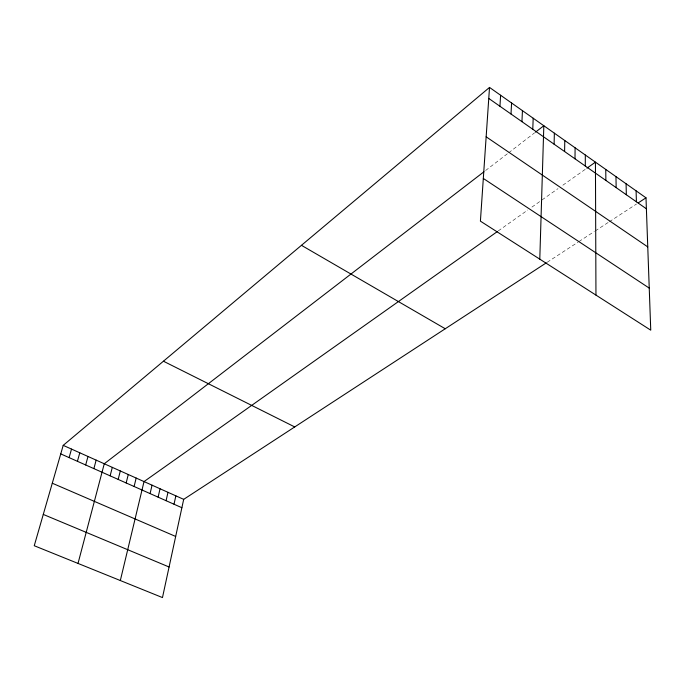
<?xml version="1.0" encoding="UTF-8"?>
<svg xmlns="http://www.w3.org/2000/svg" width="685" height="685" viewBox="0 0 685 685"><rect width="100%" height="100%" fill="white"/><g stroke="black" fill="none" stroke-linecap="round" stroke-linejoin="round"><path stroke-width="0.51" stroke-dasharray="3.42 2.57" d="M485.639 170.488L507.868 153.397M508.655 152.789L534.634 132.804M498.26 230.913L527.784 210.021M531.937 207.084L540.371 201.116M542.058 199.917L558.01 188.632M562.847 185.207L586.086 168.767M547.187 262.269L578.089 242.113M578.936 241.565L594.392 231.479M595.265 230.913L608.468 222.3M609.35 221.726L636.502 204.019"/><path stroke-width="1.03" d="M585.29 166.018L585.324 155.015M574.998 158.817L575.1 147.806M564.603 151.539L564.783 140.528M554.105 144.184L554.362 133.173M539.789 259.144L543.83 125.74L535.473 132.162M532.776 129.251L533.187 118.231M521.944 121.673L522.441 110.653M511.001 114.01L511.584 102.99M499.947 106.269L500.607 95.249M489.518 87.423L480.408 221.144L650.75 330.17L645.998 197.819L489.518 87.423L63.208 445.361L34.25 545.731L162.473 597.577L183.691 499.356L546.305 262.843M174.016 504.22L175.865 495.846M166.087 500.701L167.979 492.31M158.115 497.156L160.042 488.756M150.083 493.594L152.061 485.177M120.329 580.538L144.021 481.581L497.396 231.53M134.114 486.496L136.169 478.062M126.168 482.968L128.266 474.517M118.171 479.414L120.32 470.955M110.131 475.835L112.314 467.367M78.022 563.43L104.266 463.762L483.978 171.764M93.879 468.617L96.157 460.132M85.676 464.978L87.997 456.475M77.422 461.305L79.785 452.794M69.108 457.614L71.523 449.095M586.934 168.167L595.436 162.148L595.959 295.098M638.232 202.888L645.998 197.819M43.283 514.426L169.084 566.992M52.283 483.216L175.677 536.458M60.742 453.898L181.885 507.722M63.208 445.361L183.691 499.356M163.432 361.218L294.721 426.935M301.46 245.324L445.25 328.757M483.319 178.46L649.243 288.111M486.153 136.803L647.762 246.9M488.765 98.443L646.392 208.797M636.091 190.832L636.416 201.81M626.081 183.768L626.338 194.754M615.969 176.636L616.158 187.63M605.754 169.435L605.874 180.429"/></g></svg>
